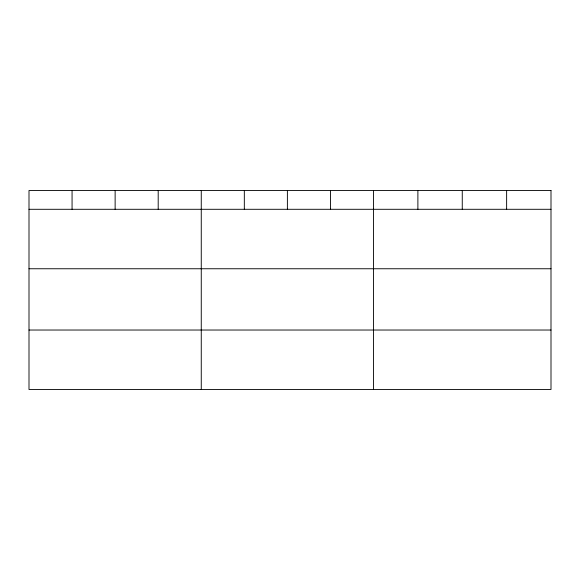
<?xml version="1.0" encoding="UTF-8"?>
<svg xmlns="http://www.w3.org/2000/svg" width="580" height="580" viewBox="0 0 580 580"><rect width="100%" height="100%" fill="white"/><g stroke="black" fill="none" stroke-linecap="round" stroke-linejoin="round"><path stroke-width="0.87" d="M29 209.293L551 209.293M29 268.757L551 268.757M29 330.027L551 330.027M506.63 190.508L506.63 209.293M462.26 190.508L462.26 209.293M417.89 190.508L417.89 209.293M373.52 190.508L373.52 389.492M330.455 190.508L330.455 209.293M287.39 190.508L287.39 209.293M244.325 190.508L244.325 209.293M201.26 190.508L201.26 389.492M158.195 190.508L158.195 209.293M115.13 190.508L115.13 209.293M72.065 190.508L72.065 209.293M551 190.508L29 190.508L29 389.492L551 389.492L551 190.508"/></g></svg>
